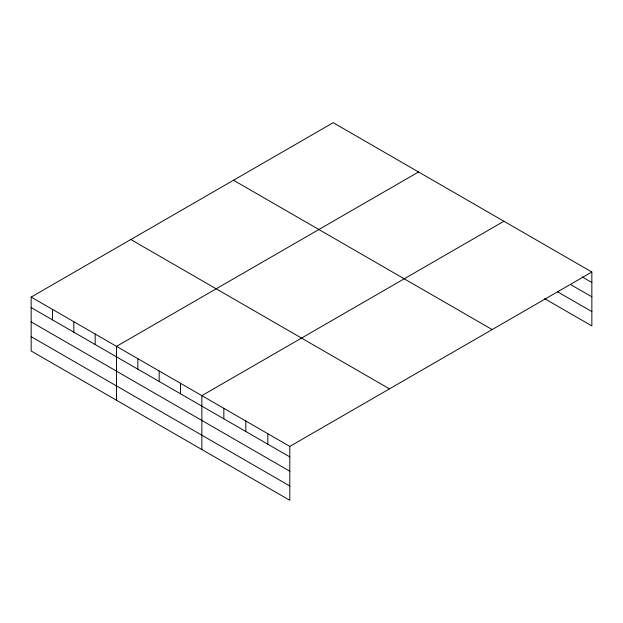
<?xml version="1.0" encoding="UTF-8"?>
<svg xmlns="http://www.w3.org/2000/svg" width="623" height="623" viewBox="0 0 623 623"><rect width="100%" height="100%" fill="white"/><g stroke="black" fill="none" stroke-linecap="round" stroke-linejoin="round"><path stroke-width="0.93" d="M591.85 272.025L333.196 122.692L31.15 297.078L31.15 350.975L289.804 500.308L289.804 446.411L591.85 272.025L591.85 325.922L544.619 298.658M418.555 171.971L116.509 346.357L116.509 400.254M503.906 221.251L201.86 395.636L201.86 449.533M582.077 276.869L591.85 282.507M570.676 284.61L591.85 296.836M557.647 291.852L591.85 311.593M233.524 180.242L492.178 329.575M130.822 239.528L389.476 388.861M31.15 297.078L289.804 446.411M31.15 307.56L289.804 456.893M31.15 321.889L289.804 471.222M31.15 336.646L289.804 485.979M267.82 433.717L267.82 444.199M245.828 421.023L245.828 431.505M223.844 408.33L223.844 418.812M180.522 383.316L180.522 393.798M159.184 370.997L159.184 381.478M137.847 358.677L137.847 369.159M95.163 334.037L95.163 344.519M73.826 321.717L73.826 332.199M52.488 309.397L52.488 319.879"/></g></svg>
